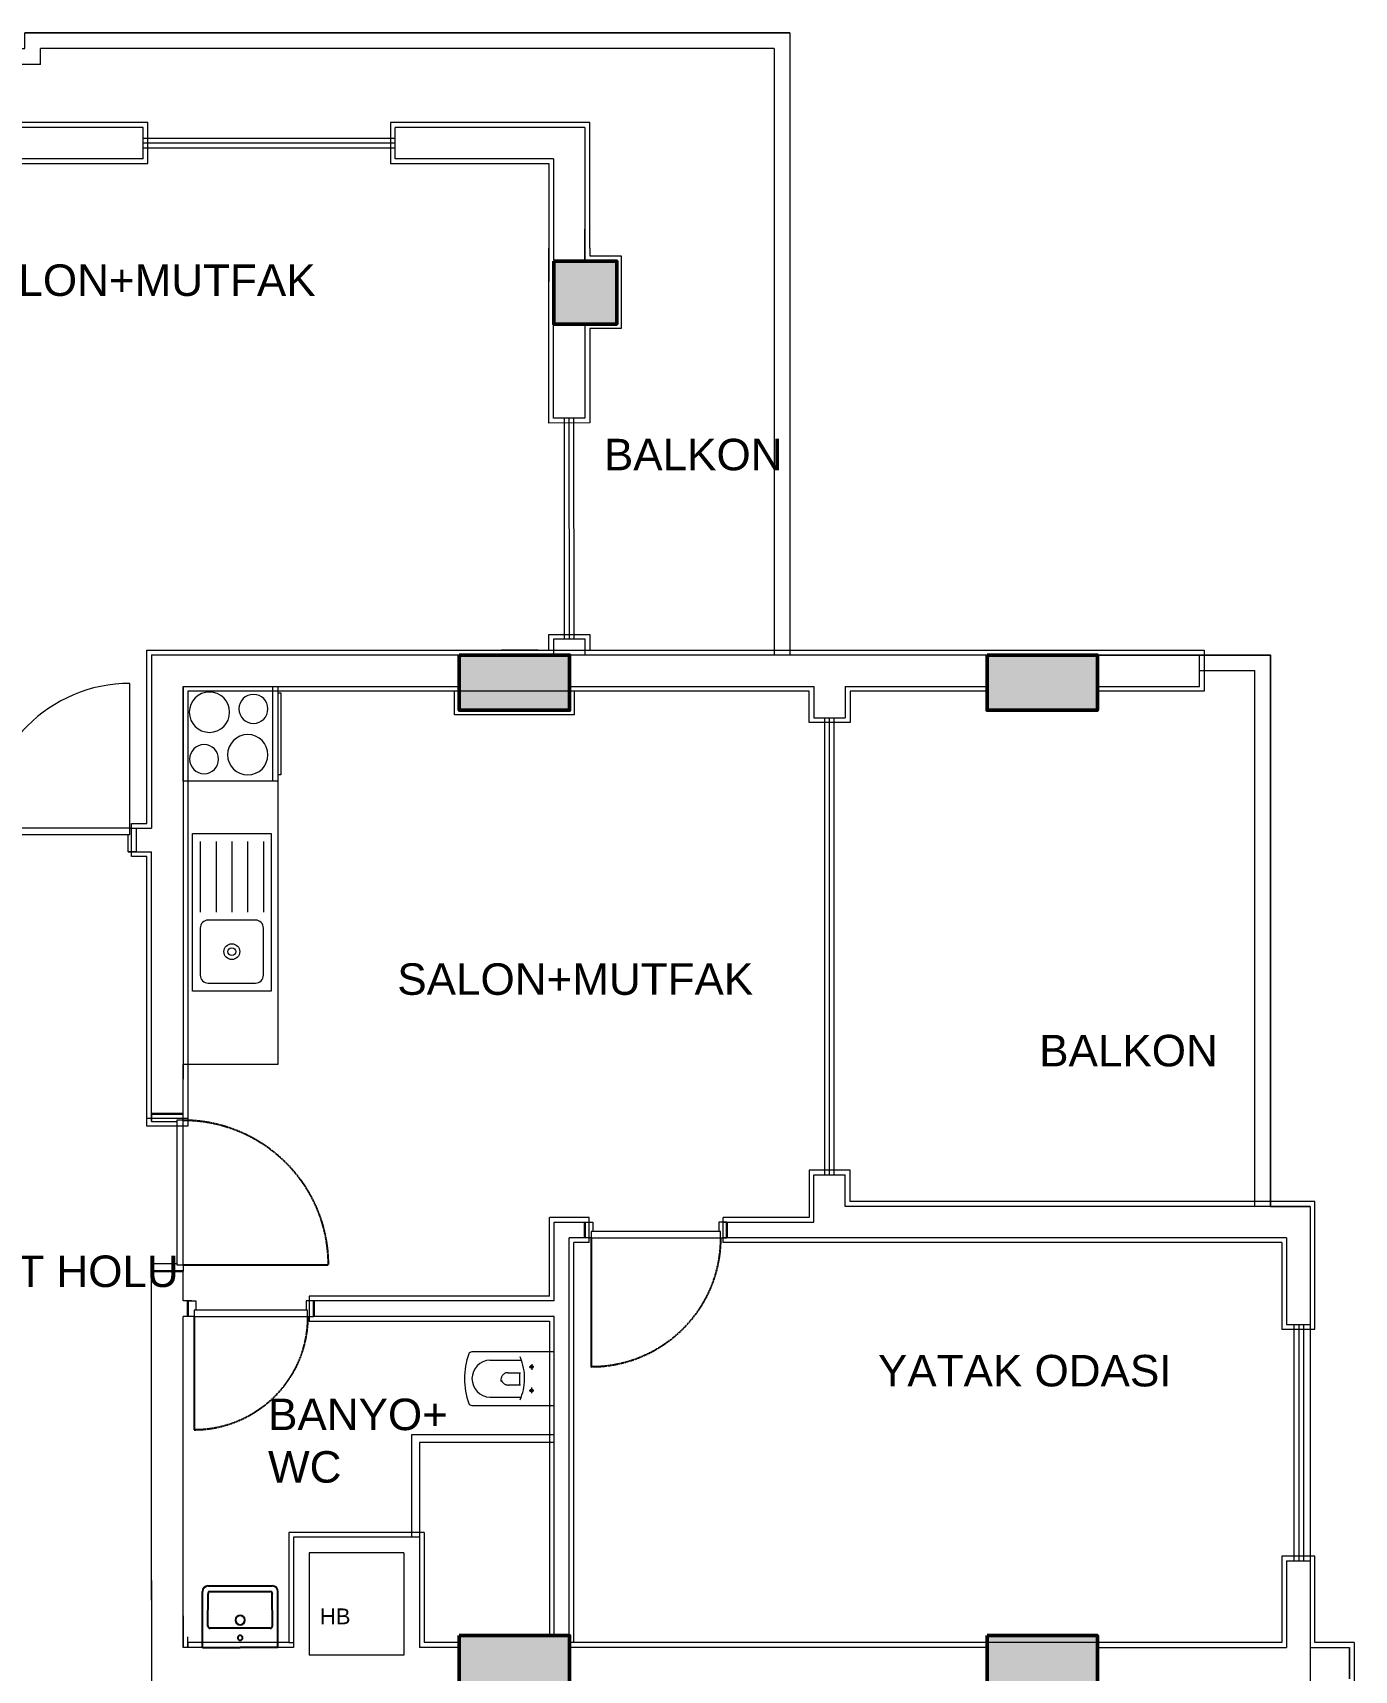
# Model space of a CAD drawing. Header units: millimetres. Extents: x 38129 to 72024, y -56282 to 16512.
# Drawn here: x 52018 to 52857, y -54237 to -53197 of the extents above; entities that cross this region are included whole.
import ezdxf

# ---------------------------------------------------------------- set-up
doc = ezdxf.new("R2010")
doc.units = ezdxf.units.MM
doc.linetypes.add('CENTER2', pattern=[1.125, 0.75, -0.125, 0.125, -0.125])
doc.linetypes.add('HIDDEN', pattern=[0.375, 0.25, -0.125])
for name, color, linetype, lineweight in [('COLUMN4', 3, 'Continuous', 50), ('DUVAR', 255, 'Continuous', 30), ('MİMARİ', 4, 'Continuous', 9), ('TARAMA', 252, 'Continuous', 0)]:
    doc.layers.add(name, color=color, linetype=linetype, lineweight=lineweight)
doc.layers.add('HIDDEN', color=1, linetype='HIDDEN')
doc.layers.add('tefriş', color=42, linetype='Continuous')
doc.styles.get("Standard").update_dxf_attribs({"font": 'arial.ttf'})

# ---------------------------------------------------------------- blocks, each defined once
blk = doc.blocks.new('wertertw')
at = {"layer": 'TARAMA', "lineweight": -3}
h = blk.add_hatch(dxfattribs=at)
h.set_pattern_fill('ANSI33', color=256, scale=2.5, style=0)
h.set_pattern_definition([(45, (-86643.698, -32547.66), (-11.2253202, 11.2253202), []), (45, (-86632.472, -32547.66), (-11.2253202, 11.2253202), [7.9375, -3.96875])])
h.paths.add_polyline_path([(-616.2, 351.9), (-616.2, -88.1), (-306.2, -88.1), (-306.2, -68.1), (-596.2, -68.1), (-596.2, 331.9), (-306.2, 331.9), (-306.2, 351.9)])
h.paths.add_polyline_path([(38.8, -338.1), (78.8, -338.1), (78.8, -378.1), (38.8, -378.1)])
h.paths.add_polyline_path([(-471.2, -318.1), (-441.2, -318.1), (-441.2, -378.1), (-471.2, -378.1)])
h.paths.add_polyline_path([(-961.2, -318.1), (-931.2, -318.1), (-931.2, -378.1), (-961.2, -378.1)])
h.paths.add_polyline_path([(343.8, -163.1), (413.8, -163.1), (413.8, -198.1), (343.8, -198.1)])
h.paths.add_polyline_path([(8.8, -163.1), (78.8, -163.1), (78.8, -198.1), (8.8, -198.1)])
h.paths.add_polyline_path([(-1036.2, -148.1), (-906.2, -148.1), (-906.2, -178.1), (-1036.2, -178.1)])
h.paths.add_polyline_path([(-976.2, 256.9), (-916.2, 256.9), (-916.2, 226.9), (-976.2, 226.9)])
h.paths.add_polyline_path([(343.8, 459.4), (413.8, 459.4), (413.8, 424.4), (343.8, 424.4)])
h.paths.add_polyline_path([(8.8, 459.4), (78.8, 459.4), (78.8, 424.4), (8.8, 424.4)])
h.paths.add_polyline_path([(-616.2, 531.9), (-306.2, 531.9), (-306.2, 511.9), (-616.2, 511.9)])
h.paths.add_polyline_path([(-976.2, 656.9), (-916.2, 656.9), (-916.2, 626.9), (-976.2, 626.9)])
h.paths.add_polyline_path([(-616.2, 971.9), (-306.2, 971.9), (-306.2, 951.9), (-616.2, 951.9)])
h.paths.add_polyline_path([(343.8, 1081.9), (413.8, 1081.9), (413.8, 1046.9), (343.8, 1046.9)])
h.paths.add_polyline_path([(8.8, 1081.9), (78.8, 1081.9), (78.8, 1046.9), (8.8, 1046.9)])
h.paths.add_polyline_path([(-1036.2, 1061.9), (-906.2, 1061.9), (-906.2, 1031.9), (-1036.2, 1031.9)])
h.paths.add_polyline_path([(-931.2, 1286.9), (-901.2, 1286.9), (-901.2, 1226.9), (-931.2, 1226.9)])
h.paths.add_polyline_path([(68.8, 1332), (108.8, 1332), (108.8, 1292), (68.8, 1292)])
h.paths.add_polyline_path([(-511.2, 1332), (-481.2, 1332), (-481.2, 1252), (-511.2, 1252)])
at = {"layer": 'COLUMN4', "color": 3}
for points in [[(68.8, 1332), (108.8, 1332), (108.8, 1292), (68.8, 1292)], [(8.8, 1081.9), (78.8, 1081.9), (78.8, 1046.9), (8.8, 1046.9)], [(343.8, 1081.9), (413.8, 1081.9), (413.8, 1046.9), (343.8, 1046.9)], [(8.8, 459.4), (78.8, 459.4), (78.8, 424.4), (8.8, 424.4)], [(343.8, 459.4), (413.8, 459.4), (413.8, 424.4), (343.8, 424.4)]]:
    blk.add_lwpolyline(points, close=True, dxfattribs=at)
blk = doc.blocks.new('*U6')
for p, q in [((4, 0), (0, 0)), ((86, 0), (90, 0))]:
    blk.add_line(p, q)
blk.add_lwpolyline([(4, 0), (86, 0), (86, -4), (4, -4)], close=True)
for points in [[(0, -10), (5, -10), (5, -4)], [(90, -10), (85, -10), (85, -4)]]:
    blk.add_lwpolyline(points)
at = {"layer": 'DUVAR'}
for p, q in [((0, 0), (0, -10)), ((90, 0), (90, -10))]:
    blk.add_line(p, q, dxfattribs=at)
at = {"layer": 'HIDDEN'}
blk.add_line((4, 0), (4, 82), dxfattribs=at)
blk.add_arc((4, 0), 82, 360, 90, dxfattribs=at)
blk = doc.blocks.new('*U7')
for p, q in [((4, 0), (0, 0)), ((96, 0), (100, 0))]:
    blk.add_line(p, q)
blk.add_lwpolyline([(4, 0), (96, 0), (96, -4), (4, -4)], close=True)
for points in [[(0, -20), (5, -20), (5, -4)], [(100, -20), (95, -20), (95, -4)]]:
    blk.add_lwpolyline(points)
at = {"layer": 'DUVAR'}
for p, q in [((0, 0), (0, -20)), ((100, 0), (100, -20))]:
    blk.add_line(p, q, dxfattribs=at)
at = {"layer": 'HIDDEN'}
blk.add_line((4, 0), (4, 92), dxfattribs=at)
blk.add_arc((4, 0), 92, 360, 90, dxfattribs=at)
blk = doc.blocks.new('*U11')
for p, q in [((4, 0), (0, 0)), ((76, 0), (80, 0))]:
    blk.add_line(p, q)
blk.add_lwpolyline([(4, 0), (76, 0), (76, -4), (4, -4)], close=True)
for points in [[(0, -10), (5, -10), (5, -4)], [(80, -10), (75, -10), (75, -4)]]:
    blk.add_lwpolyline(points)
at = {"layer": 'DUVAR'}
for p, q in [((0, 0), (0, -10)), ((80, 0), (80, -10))]:
    blk.add_line(p, q, dxfattribs=at)
at = {"layer": 'HIDDEN'}
blk.add_line((4, 0), (4, 72), dxfattribs=at)
blk.add_arc((4, 0), 72, 0, 90, dxfattribs=at)
blk = doc.blocks.new('duravit-caro-asma-62')
for p, q in [((-458, 118), (-259, 118)), ((-387, 1), (-388, -3)), ((-386, 5), (-387, 1)), ((-385, 8), (-386, 5)), ((-384, 12), (-385, 8)), ((-382, 15), (-384, 12)), ((-380, 18), (-382, 15)), ((-378, 21), (-380, 18)), ((-376, 24), (-378, 21)), ((-374, 26), (-376, 24)), ((-371, 29), (-374, 26)), ((-368, 31), (-371, 29)), ((-365, 33), (-368, 31)), ((-362, 34), (-365, 33)), ((-359, 36), (-362, 34)), ((-355, 37), (-359, 36)), ((-351, 38), (-355, 37)), ((-347, 38), (-351, 38)), ((-343, 38), (-347, 38)), ((-344, 38), (-264, 38)), ((-271, 37), (-271, -42)), ((-388, -3), (-388, -7)), ((-388, -7), (-388, -7)), ((-388, -7), (-388, -11)), ((-388, -11), (-388, -15)), ((-388, -15), (-387, -11)), ((-387, -11), (-386, -14)), ((-386, -14), (-385, -10)), ((-385, -10), (-383, -13)), ((-383, -13), (-382, -17)), ((-382, -17), (-380, -20)), ((-380, -20), (-378, -23)), ((-378, -23), (-375, -26)), ((-375, -26), (-373, -29)), ((-373, -29), (-370, -31)), ((-370, -31), (-367, -33)), ((-367, -33), (-364, -35)), ((-364, -35), (-361, -37)), ((-361, -37), (-357, -38)), ((-357, -38), (-353, -39)), ((-353, -39), (-349, -40)), ((-349, -40), (-345, -41)), ((-345, -41), (-341, -41)), ((-264, -42), (-340, -42)), ((-458, -118), (-261, -118))]:
    blk.add_line(p, q)
at = {"color": 4, "linetype": 'CENTER2', "ltscale": 30}
for p, q in [((-209, 75), (-176, 75)), ((-193, 91), (-193, 57)), ((-209, -75), (-176, -75)), ((-193, -91), (-193, -57))]:
    blk.add_line(p, q, dxfattribs=at)
blk.add_lwpolyline([(-50, 165, 0.414214), (-55, 170), (-573, 170, 0.320013), (-592, 157, 0.178212), (-592, -157, 0.320013), (-573, -170), (-55, -170, 0.414214), (-50, -165)], format="xyb", close=True)
for centre in [(-193, 75), (-193, -75)]:
    blk.add_circle(centre, 10)
for centre, radius, start, end in [((-454, 0), 118, 91.839, 268.161), ((-598, -4), 360, 359.6639, 23.2064), ((-542, -4), 304, 334.6873, 359.5949)]:
    blk.add_arc(centre, radius, start, end)
blk = doc.blocks.new('A$C5F901649')
at = {"layer": 'tefriş'}
for p, q in [((0, 0), (0, 29.48)), ((2.97, 11.25), (3, 28.35)), ((3, 32.48), (37, 32.48)), ((4.12, 29.48), (35.88, 29.48)), ((37.03, 11.25), (37, 28.35)), ((40, 0), (40, 29.48)), ((35.91, 10.13), (4.09, 10.13)), ((0, 0), (20, 0)), ((40, 0), (20, 0))]:
    blk.add_line(p, q, dxfattribs=at)
for centre, radius, start, end in [((3, 29.48), 3, 90, 180), ((4.12, 28.35), 1.13, 90, 179.92376), ((35.88, 28.35), 1.13, 0.07624, 90), ((37, 29.48), 3, 0, 90), ((4.09, 11.25), 1.13, 179.92376, 270), ((20, 14.45), 2.48, 90, 270), ((20, 14.45), 2.48, 270, 90), ((35.91, 11.25), 1.13, 270, 0.07624), ((20, 5.05), 1.31, 90, 270), ((20, 5.05), 1.31, 270, 90)]:
    blk.add_arc(centre, radius, start, end, dxfattribs=at)
blk = doc.blocks.new('OVEN_60-60')
for p, q in [((60, 0), (0, 0)), ((0, 0), (0, -60)), ((60, -60), (60, 0)), ((0, -56.7), (60, -56.7)), ((0, -60), (60, -60)), ((4, -60), (4, -62)), ((4, -62), (56, -62)), ((56, -62), (56, -60))]:
    blk.add_line(p, q)
for centre, radius in [((16.3, -16.7), 12.8), ((46.1, -13.3), 9.22), ((43.3, -41), 12.8), ((14.2, -44.6), 9.22)]:
    blk.add_circle(centre, radius)
blk = doc.blocks.new('SINK_100x50')
for p, q in [((95, -10), (50, -10)), ((95, -20), (50, -20)), ((95, -30), (50, -30)), ((95, -40), (50, -40))]:
    blk.add_line(p, q)
blk.add_lwpolyline([(100, -5), (100, -55), (0, -55), (0, -5)], close=True)
blk.add_lwpolyline([(5, -15), (5, -45, 0.414214), (10, -50), (40, -50, 0.414214), (45, -45), (45, -15, 0.414214), (40, -10), (10, -10, 0.414214)], format="xyb", close=True)
blk.add_lwpolyline([(95, -50), (50, -50)])
for radius in [5, 2.5]:
    blk.add_circle((25, -30), radius)

msp = doc.modelspace()

# ---------------------------------------------------------------- linework, layer by layer
at = {"layer": 'MİMARİ'}
for p, q in [((52498.5, -53197.1), (52013.1, -53197.1)), ((52498.5, -53197.1), (52498.5, -53592.2)), ((52488.5, -53207.2), (52023.1, -53207.2)), ((52023.1, -53217.2), (52023.1, -53207.2)), ((52488.5, -53207.2), (52488.5, -53592.2)), ((52023.1, -53217.2), (51773.3, -53217.2)), ((52088.1, -53257.2), (52003.1, -53257.2)), ((52023.1, -53257.2), (52023.1, -53257.2)), ((52088.1, -53277.1), (52088.1, -53257.2)), ((52368.5, -53257.2), (52248.1, -53257.2)), ((52248.1, -53277.1), (52248.1, -53257.2)), ((52368.5, -53257.2), (52368.5, -53277.1)), ((52088.1, -53264.1), (52248.1, -53264.1)), ((52088.1, -53267.1), (52248.1, -53267.1)), ((52088.1, -53270.1), (52248.1, -53270.1)), ((52348.5, -53277.2), (52248.1, -53277.2)), ((52348.5, -53441.9), (52348.5, -53381.9)), ((52368.5, -53381.8), (52368.5, -53441.8)), ((52368.5, -53441.8), (52348.5, -53441.9)), ((52355.6, -53582.2), (52355.5, -53441.9)), ((52358.6, -53582.2), (52358.5, -53441.9)), ((52361.6, -53582.2), (52361.5, -53441.9)), ((52345.6, -53589.1), (52345.6, -53579.2)), ((52345.6, -53579.2), (52371.6, -53579.2)), ((52371.6, -53579.2), (52371.6, -53589.1)), ((52090.5, -53699.2), (52090.5, -53589.1)), ((52090.5, -53589.1), (52345.6, -53589.1)), ((52090.5, -53699.2), (52090.5, -53589.1)), ((52090.5, -53589.1), (52318.7, -53589.1)), ((52368.6, -53582.2), (52348.6, -53582.2)), ((52348.6, -53582.2), (52348.6, -53592.1)), ((52368.6, -53592.1), (52368.6, -53582.2)), ((52371.6, -53589.1), (52761.4, -53589.1)), ((52761.4, -53589.1), (52761.4, -53615.1)), ((52093.5, -53592.1), (52093.5, -53702.2)), ((52093.5, -53592.1), (52318.7, -53592.1)), ((52338.7, -53592.1), (52318.5, -53592.1)), ((52358.5, -53592.1), (52523.8, -53592.1)), ((52513.8, -53592.1), (52758.4, -53592.1)), ((52758.4, -53612.2), (52758.4, -53592.1)), ((52758.4, -53592.1), (52803.5, -53592.1)), ((52803.5, -53942.2), (52803.5, -53592.1)), ((52079.7, -53702.2), (52079.7, -53610.2)), ((52758.4, -53602.1), (52793.5, -53602.1)), ((52793.5, -53942.2), (52793.5, -53602.1)), ((52113.5, -53612.1), (52113.5, -53861.5)), ((52113.5, -53612.1), (52288.7, -53612.1)), ((52113.5, -53612.2), (52173.5, -53612.2)), ((52510.7, -53615.2), (52116.5, -53615.2)), ((52116.5, -53615.2), (52116.5, -53839.2)), ((52285.7, -53615.2), (52116.5, -53615.2)), ((52116.5, -53615.2), (52116.5, -53858.5)), ((52358.5, -53612.1), (52513.7, -53612.1)), ((52513.7, -53612.1), (52513.7, -53632.1)), ((52513.8, -53612.1), (52513.8, -53612.1)), ((52533.7, -53612.1), (52623.7, -53612.1)), ((52533.7, -53612.1), (52623.7, -53612.1)), ((52533.7, -53612.1), (52533.7, -53632.1)), ((52693.7, -53612.1), (52758.4, -53612.1)), ((52761.4, -53615.1), (52696.7, -53615.1)), ((52513.7, -53632.1), (52533.7, -53632.1)), ((52520.7, -53922.2), (52520.7, -53632.1)), ((52523.7, -53922.2), (52523.7, -53632.1)), ((52526.7, -53922.2), (52526.7, -53632.1)), ((52173.5, -53672.2), (52173.5, -53852.2)), ((52079.7, -53702.2), (52093.5, -53702.2)), ((52079.7, -53702.2), (52083.7, -53702.2)), ((52080.7, -53720.2), (52080.7, -53699.2)), ((52080.7, -53699.2), (52090.5, -53699.2)), ((52083.7, -53702.2), (52083.7, -53717.2)), ((52078.7, -53717.2), (52093.5, -53717.2)), ((52090.5, -53720.2), (52080.7, -53720.2)), ((52090.5, -53891.4), (52090.5, -53720.2)), ((52090.5, -53886.4), (52090.5, -53725.2)), ((52093.5, -53847.9), (52093.5, -53717.2)), ((52093.5, -53888.4), (52093.5, -53847.9)), ((52113.5, -53887.4), (52113.5, -53852.2)), ((52173.5, -53852.2), (52113.5, -53852.2)), ((52116.5, -53855.2), (52116.5, -53891.4)), ((52116.5, -53855.2), (52116.5, -53886.4)), ((52116.5, -53886.4), (52090.5, -53886.4)), ((52116.5, -53891.4), (52090.5, -53891.4)), ((52536.7, -53919.2), (52510.7, -53919.2)), ((52510.7, -53919.2), (52510.7, -53949.2)), ((52513.7, -53922.2), (52533.7, -53922.2)), ((52513.7, -53952.2), (52513.7, -53922.2)), ((52533.7, -53942.2), (52533.7, -53922.2)), ((52536.7, -53939.2), (52536.7, -53919.2)), ((52828.6, -53942.2), (52533.7, -53942.2)), ((52831.6, -53939.2), (52536.7, -53939.2)), ((52785.6, -53942.2), (52541.2, -53942.2)), ((52828.6, -53942.2), (52828.6, -54017.2)), ((52831.6, -54020.2), (52831.6, -53939.2)), ((52371.1, -53949.2), (52346, -53949.2)), ((52346, -53999.2), (52346, -53949.2)), ((52349, -53952.2), (52371.1, -53952.2)), ((52349, -54002.2), (52349, -53952.2)), ((52371.1, -53965.2), (52371.1, -53949.2)), ((52510.7, -53949.2), (52456.1, -53949.2)), ((52456.1, -53965.2), (52456.1, -53949.2)), ((52456.1, -53952.2), (52513.7, -53952.2)), ((52371.1, -53962.2), (52358.5, -53962.2)), ((52358.5, -54181.8), (52358.5, -53962.2)), ((52813.6, -53962.2), (52456.1, -53962.2)), ((52813.6, -53962.2), (52813.6, -54017.2)), ((52371.1, -53965.2), (52361.5, -53965.2)), ((52361.5, -54184.8), (52361.5, -53965.2)), ((52810.6, -53965.2), (52456.1, -53965.2)), ((52810.6, -53965.2), (52810.6, -54020.2)), ((52093.5, -53978.4), (52093.5, -53983.4)), ((52113.5, -53983.4), (52093.5, -53983.4)), ((52093.5, -54192.2), (52093.5, -53983.4)), ((52113.5, -53979.4), (52113.5, -53983.4)), ((52113.5, -53983.4), (52113.5, -53983.4)), ((52113.5, -54002.2), (52113.5, -53983.4)), ((52119, -54002.2), (52113.5, -54002.2)), ((52346, -53999.2), (52193.5, -53999.2)), ((52193.5, -53999.2), (52193.5, -54015.2)), ((52349, -54002.2), (52196.5, -54002.2)), ((52196.5, -54002.2), (52196.5, -54012.2)), ((52119, -54012.2), (52113.5, -54012.2)), ((52113.5, -54215.4), (52113.5, -54012.2)), ((52113.5, -54019.2), (52113.5, -54012.2)), ((52193.5, -54015.2), (52250.5, -54015.2)), ((52349, -54012.2), (52196.5, -54012.2)), ((52253.5, -54012.2), (52196.5, -54012.2)), ((52203.5, -54015.2), (52346, -54015.2)), ((52346, -54015.2), (52346, -54184.8)), ((52349, -54214.7), (52349, -54012.2)), ((52810.6, -54020.2), (52831.6, -54020.2)), ((52813.6, -54017.2), (52828.6, -54017.2)), ((52818.6, -54167.2), (52818.6, -54017.2)), ((52821.6, -54167.2), (52821.6, -54017.2)), ((52824.6, -54167.2), (52824.6, -54017.2)), ((52349, -54122.2), (52349, -54092.2)), ((52349, -54214.7), (52349, -54122.2)), ((52113.5, -54222.2), (52113.5, -54142.2)), ((52266.5, -54149.2), (52180.5, -54149.2)), ((52180.5, -54149.2), (52180.5, -54152.2)), ((52266.5, -54149.2), (52266.5, -54219.2)), ((52346, -54150.5), (52346, -54214.7)), ((52349, -54214.7), (52349, -54149.5)), ((52361.5, -54219.2), (52361.5, -54150.5)), ((52180.5, -54152.2), (52180.5, -54219.2)), ((52263.5, -54152.2), (52183.5, -54152.2)), ((52183.5, -54152.2), (52183.5, -54222.2)), ((52263.5, -54152.2), (52263.5, -54222.2)), ((52358.5, -54222.2), (52358.5, -54153.5)), ((52253.5, -54162.2), (52193.5, -54162.2)), ((52193.5, -54162.2), (52193.5, -54227.2)), ((52253.5, -54162.2), (52253.5, -54227.2)), ((52831.6, -54164.2), (52810.6, -54164.2)), ((52810.6, -54164.2), (52810.6, -54219.2)), ((52813.6, -54167.2), (52813.6, -54222.2)), ((52813.6, -54167.2), (52828.6, -54167.2)), ((52828.6, -54167.2), (52828.6, -54222.2)), ((52831.6, -54219.2), (52831.6, -54164.2)), ((52093.5, -54179.8), (52093.5, -54480.9)), ((52263.5, -54192.2), (52263.5, -54192.2)), ((52263.5, -54192.2), (52263.5, -54192.2)), ((52263.5, -54192.2), (52263.5, -54192.2)), ((52113.5, -54202.2), (52113.5, -54222.2)), ((52113.5, -54222.2), (52113.5, -54202.2)), ((52183.5, -54222.2), (52113.5, -54222.2)), ((52116.5, -54222.2), (52116.5, -54215.4)), ((52180.5, -54219.2), (52116.5, -54219.2)), ((52116.5, -54219.2), (52116.5, -54222.2)), ((52180.5, -54219.2), (52183.5, -54219.2)), ((52288.7, -54222.2), (52263.5, -54222.2)), ((52288.7, -54219.2), (52266.5, -54219.2)), ((52810.6, -54219.2), (52358.5, -54219.2)), ((52623.7, -54222.2), (52358.7, -54222.2)), ((52530.5, -54219.2), (52361.5, -54219.2)), ((52603.6, -54222.2), (52363.5, -54222.2)), ((52533.5, -54222.2), (52363.5, -54222.2)), ((52533.5, -54222.2), (52363.5, -54222.2)), ((52693.6, -54222.2), (52813.6, -54222.2)), ((52693.6, -54222.2), (52813.6, -54222.2)), ((52828.6, -54222.2), (52853.6, -54222.2)), ((52828.6, -54222.2), (52853.6, -54222.2)), ((52856.6, -54219.2), (52831.6, -54219.2)), ((52853.6, -54242.2), (52853.6, -54222.2)), ((52853.6, -54222.2), (52853.6, -54242.2)), ((52853.6, -54222.2), (52853.6, -54242.2)), ((52853.6, -54242.2), (52853.6, -54222.2)), ((52853.6, -54222.2), (52853.6, -54242.2)), ((52853.6, -54242.2), (52853.6, -54222.2)), ((52853.6, -54242.2), (52853.6, -54222.2)), ((52856.6, -54219.2), (52856.6, -54245.2)), ((52253.5, -54227.2), (52193.5, -54227.2))]:
    msp.add_line(p, q, dxfattribs=at)
at = {"layer": 'MİMARİ', "color": 3, "lineweight": 15}
msp.add_lwpolyline([(51183.5, -54851.3), (51183.5, -53613), (51243.5, -53613), (51243.5, -53612.2), (51268.5, -53612.2), (51268.5, -53373.2), (51348.5, -53373.2), (51348.5, -53298), (51763.3, -53298), (51763.3, -53207.2), (52013.1, -53207.2), (52013.1, -53197.1), (52498.5, -53197.1), (52498.5, -53592.1), (52622, -53592.1), (52623.7, -53592.1), (52623.7, -53592.2), (52803.5, -53592.2), (52803.5, -53942.2), (52828.6, -53942.2), (52828.6, -54522.2)], dxfattribs=at)
at = {"layer": 'MİMARİ'}
for points in [[(52000.1, -53280.1), (52091.1, -53280.1), (52091.1, -53254.2), (52000.1, -53254.2)], [(52079.7, -53702.2), (51987.7, -53702.2), (51987.7, -53706.2), (52079.7, -53706.2)]]:
    msp.add_lwpolyline(points, close=True, dxfattribs=at)
for points in [[(52371.5, -53333.8), (52371.5, -53257.2), (52371.5, -53254.2), (52248.1, -53254.2), (52245.1, -53254.2), (52245.1, -53277.2), (52245.1, -53280.2), (52345.5, -53280.2), (52345.5, -53355.1), (52345.5, -53355.1)], [(52368.5, -53257.2), (52368.5, -53342.1)], [(52088.1, -53277.1), (52003.1, -53277.1)], [(52348.5, -53277.1), (52348.5, -53277.1), (52348.5, -53341.8)], [(52368.5, -53341.8), (52368.5, -53321.8)], [(52371.5, -53333.8), (52371.5, -53338.8), (52391.5, -53338.8), (52391.5, -53384.8), (52371.5, -53384.8), (52371.5, -53444.8), (52345.5, -53444.9), (52345.5, -53333.8)], [(52338.7, -53589.1), (52315.6, -53589.1), (52315.6, -53589.1), (52341.6, -53589.1), (52341.6, -53589.1), (52761.4, -53589.1), (52761.4, -53615.1), (52693.7, -53615.1)], [(52623.7, -53615.1), (52536.7, -53615.1), (52536.7, -53635.1), (52510.7, -53635.1), (52510.7, -53615.1), (52361.7, -53615.2), (52361.7, -53630.2), (52358.7, -53630.2), (52285.7, -53630.2), (52285.7, -53627.2), (52285.7, -53615.2)], [(52623.7, -53615.1), (52536.7, -53615.2)], [(52623.7, -53615.1), (52536.7, -53615.1)], [(52083.7, -53717.2), (52078.7, -53717.2), (52078.7, -53706.2)], [(52349, -54087.2), (52258.5, -54087.2), (52258.5, -54152.2)], [(52349, -54092.2), (52263.5, -54092.2), (52263.5, -54152.2)]]:
    msp.add_lwpolyline(points, dxfattribs=at)
msp.add_arc((52079.7, -53702.2), 92, 90, 180, dxfattribs=at)

# ---------------------------------------------------------------- block references
msp.add_blockref('wertertw', (52279.9, -54674.1), dxfattribs=at)
at = {"layer": 'MİMARİ', "xscale": -1}
for name, p, rotation in [('OVEN_60-60', (52113.5, -53612.2), 90), ('*U7', (52113.5, -53983.4), 269.9999999999999), ('*U6', (52368.5, -53962.2), 180), ('*U11', (52116.5, -54012.2), 180)]:
    msp.add_blockref(name, p, dxfattribs=dict(at, rotation=rotation))
at = {"layer": 'MİMARİ', "rotation": 90.00000000000001}
msp.add_blockref('SINK_100x50', (52114.4, -53805.5), dxfattribs=at)
at = {"layer": 'MİMARİ'}
for name, p, xscale, yscale, zscale in [('duravit-caro-asma-62', (52354, -54051.6), 0.09999999997671694, 0.09999999997671694, 0.09999999997671694), ('A$C5F901649', (52125.7, -54222.2), 1.199999999953434, 1.199999999953434, 1.199999999953434)]:
    msp.add_blockref(name, p, dxfattribs=dict(at, xscale=xscale, yscale=yscale, zscale=zscale))

# ---------------------------------------------------------------- texts
at = {"layer": 'MİMARİ', "char_height": 20, "attachment_point": 7}
for s, width, insert in [('SALON+MUTFAK', 77.279, (51971.7, -53364.5)), ('BALKON', 275.107, (52380.5, -53475.2)), ('SALON+MUTFAK', 77.279, (52249.4, -53808.2)), ('BALKON', 275.107, (52656.7, -53853.6)), ('KAT HOLU', 250.343, (51971, -53993.7)), ('YATAK ODASI', 250.343, (52554.4, -54056.8)), ('BANYO+\\PWC', 250.343, (52167.4, -54117.9))]:
    msp.add_mtext_dynamic_manual_height_columns(s, width=width, gutter_width=12.5, heights=[0], dxfattribs=dict(at, insert=insert))
at = {"layer": 'MİMARİ', "insert": (52200.3, -54197.5), "char_height": 10, "width": 125.172, "attachment_point": 1}
msp.add_mtext('HB', dxfattribs=at)

doc.saveas('drawing.dxf')
